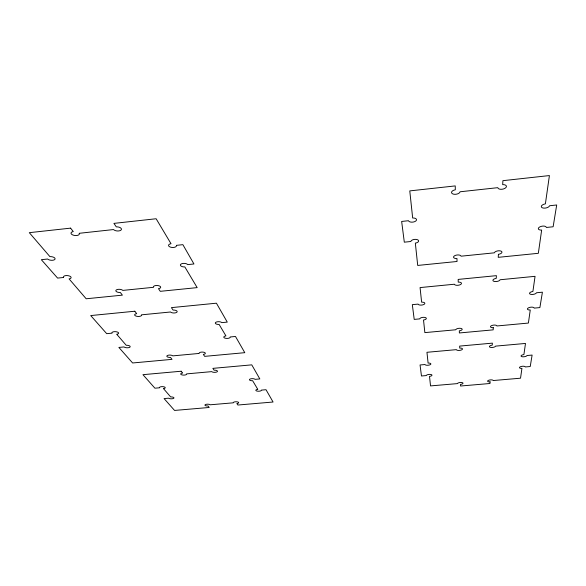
<?xml version="1.0" encoding="UTF-8"?>
<svg xmlns="http://www.w3.org/2000/svg" width="586" height="586" viewBox="0 0 586 586"><rect width="100%" height="100%" fill="white"/><g stroke="black" fill="none" stroke-linecap="round" stroke-linejoin="round"><path stroke-width="0.88" d="M490.072 381.867L489.969 383.5L460.559 386.013L460.523 384.394A2.791 0.96 -5.4 0 0 463.006 383.185A2.791 0.96 -5.4 0 0 460.296 382.49A2.791 0.96 -5.4 0 0 457.454 383.603L430.534 385.91L429.516 376.402A2.857 1.018 -4.8 0 0 431.97 375.143A2.857 1.018 -4.8 0 0 429.113 374.403A2.857 1.018 -4.8 0 0 426.293 375.567L421.466 375.992L420.052 364.968L425.026 364.536A2.937 1.077 -4.9 0 0 428.139 365.232A2.937 1.077 -4.9 0 0 430.857 363.943A2.937 1.077 -4.9 0 0 428.102 363.071L426.952 352.289L456.406 349.644A3.062 1.15 -5.8 0 0 459.57 350.399A3.062 1.15 -5.8 0 0 462.479 349.014A3.062 1.15 -5.8 0 0 459.71 348.077L459.666 346.092L492.379 343.14L492.255 345.147A3.091 1.157 -6.5 0 0 489.42 346.597A3.091 1.157 -6.5 0 0 492.313 347.461A3.091 1.157 -6.5 0 0 495.544 346.128L525.495 343.44L523.906 354.589A3.025 1.084 -7.1 0 0 521.042 355.973A3.025 1.084 -7.1 0 0 523.781 356.786A3.025 1.084 -7.1 0 0 527.012 355.519L532.11 355.072L530.235 366.521L525.283 366.953A2.93 1.026 -6.8 0 0 522.434 366.272A2.93 1.026 -6.8 0 0 519.474 367.525A2.93 1.026 -6.8 0 0 521.936 368.374L520.536 378.197L493.2 380.541A2.813 0.967 -6 0 0 490.379 379.904A2.813 0.967 -6 0 0 487.611 381.076A2.813 0.967 -6 0 0 490.072 381.867M493.295 327.699L493.17 329.859L459.373 332.965L459.329 330.826A3.216 1.267 -6 0 0 462.178 329.251A3.216 1.267 -6 0 0 459.05 328.307A3.216 1.267 -6 0 0 455.798 329.764L424.857 332.614L423.517 320.007A3.296 1.355 -5.2 0 0 426.322 318.345A3.296 1.355 -5.2 0 0 423.011 317.341A3.296 1.355 -5.2 0 0 419.774 318.879L414.214 319.399L412.324 304.654L418.074 304.105A3.413 1.45 -5.3 0 0 421.708 305.064A3.413 1.45 -5.3 0 0 424.835 303.35A3.413 1.45 -5.3 0 0 421.62 302.164L420.067 287.58L454.392 284.225A3.575 1.568 -6.6 0 0 458.084 285.272A3.575 1.568 -6.6 0 0 461.475 283.419A3.575 1.568 -6.6 0 0 458.237 282.122L458.179 279.412L496.401 275.654L496.239 278.394A3.611 1.568 -7.7 0 0 492.914 280.342A3.611 1.568 -7.7 0 0 496.276 281.544A3.611 1.568 -7.7 0 0 500.056 279.756L535.055 276.328L532.901 291.476A3.523 1.465 -8.4 0 0 529.539 293.315A3.523 1.465 -8.4 0 0 532.696 294.443A3.523 1.465 -8.4 0 0 536.483 292.758L542.409 292.187L539.889 307.584L534.161 308.119A3.399 1.362 -8 0 0 530.887 307.189A3.399 1.362 -8 0 0 527.437 308.837A3.399 1.362 -8 0 0 530.257 309.994L528.396 323.062L496.913 325.97A3.245 1.275 -6.9 0 0 493.676 325.105A3.245 1.275 -6.9 0 0 490.475 326.644A3.245 1.275 -6.9 0 0 493.295 327.699M498.415 254.346L498.232 257.335L538.336 253.306L541.654 230.064A4.051 1.905 -10.1 0 1 538.344 228.415A4.051 1.905 -10.1 0 1 542.49 226.123A4.051 1.905 -10.1 0 1 546.328 227.471L553.133 226.767L556.7 204.983L549.609 205.737A4.234 2.066 -10.7 0 1 545.046 208.103A4.234 2.066 -10.7 0 1 541.317 206.462A4.234 2.066 -10.7 0 1 545.383 203.877L549.419 175.566L502.92 180.671L502.678 184.634A4.358 2.256 -9.8 0 1 506.414 186.568A4.358 2.256 -9.8 0 1 502.129 189.241A4.358 2.256 -9.8 0 1 497.814 187.667L460.047 191.783A4.292 2.249 -8.1 0 1 455.703 194.288A4.292 2.249 -8.1 0 1 451.55 192.552A4.292 2.249 -8.1 0 1 455.322 189.805L455.234 185.909L409.775 190.897L412.661 217.999A4.058 2.058 -6 0 1 416.521 219.713A4.058 2.058 -6 0 1 412.844 222.109A4.058 2.058 -6 0 1 408.493 220.717L401.652 221.442L404.311 242.179L410.881 241.498A3.897 1.89 -5.8 0 1 414.668 239.388A3.897 1.89 -5.8 0 1 418.616 240.817A3.897 1.89 -5.8 0 1 415.335 243.117L417.708 265.436L457.036 261.481L456.963 258.529A3.78 1.758 -7 0 1 453.542 257.056A3.78 1.758 -7 0 1 457.146 254.991A3.78 1.758 -7 0 1 461.036 256.192L494.379 252.822A3.831 1.758 -8.3 0 1 498.371 250.808A3.831 1.758 -8.3 0 1 501.946 252.163A3.831 1.758 -8.3 0 1 498.415 254.346M70.606 228.137L29.3 232.671L49.905 256.617A4.021 1.809 6.2 0 1 54.82 258.118A4.021 1.809 6.2 0 1 52.777 260.25A4.021 1.809 6.2 0 1 47.583 259.027L41.335 259.693L57.596 278.094L63.625 277.471A3.846 1.685 5.3 0 1 65.962 275.581A3.846 1.685 5.3 0 1 70.796 276.841A3.846 1.685 5.3 0 1 69.075 278.892L86.186 298.779L122.386 295.139L120.35 292.502A3.67 1.597 3.7 0 1 115.991 291.205A3.67 1.597 3.7 0 1 118.167 289.352A3.67 1.597 3.7 0 1 122.811 290.407L153.466 287.308A3.655 1.626 2.7 0 1 156.059 285.507A3.655 1.626 2.7 0 1 160.491 286.7A3.655 1.626 2.7 0 1 158.469 288.656L160.286 291.323L197.167 287.616L184.846 266.93A3.802 1.78 2.1 0 1 180.488 265.48A3.802 1.78 2.1 0 1 183.03 263.429A3.802 1.78 2.1 0 1 187.718 264.616L193.944 263.971L182.876 244.662L176.408 245.351A3.97 1.919 2.8 0 1 173.5 247.46A3.97 1.919 2.8 0 1 168.753 246.025A3.97 1.919 2.8 0 1 171.017 243.725L156.132 218.746L113.926 223.383L116.306 226.87A4.168 2.044 4.9 0 1 121.251 228.562A4.168 2.044 4.9 0 1 118.811 230.928A4.168 2.044 4.9 0 1 113.538 229.558L79.198 233.301A4.19 2 6.1 0 1 76.583 235.521A4.19 2 6.1 0 1 71.36 234.004A4.19 2 6.1 0 1 73.265 231.573L70.606 228.137M134.817 311.225L90.713 315.568L106.711 333.668L112.051 333.156A3.34 1.319 3 0 1 114.27 331.676A3.34 1.319 3 0 1 118.394 332.636A3.34 1.319 3 0 1 116.709 334.24L126.224 345.293A3.223 1.238 2.6 0 1 130.041 346.282A3.223 1.238 2.6 0 1 128.107 347.732A3.223 1.238 2.6 0 1 124.034 346.941L118.87 347.425L132.619 362.976L172.013 359.357L170.526 357.431A3.106 1.179 1.4 0 1 166.929 356.493A3.106 1.179 1.4 0 1 168.958 355.116A3.106 1.179 1.4 0 1 172.811 355.87L199.181 353.439A3.106 1.194 0.6 0 1 201.547 352.105A3.106 1.194 0.6 0 1 205.217 352.962A3.106 1.194 0.6 0 1 203.327 354.405L204.66 356.361L244.787 352.677L235.491 336.467L230.181 336.965A3.208 1.289 0.1 0 1 227.639 338.393A3.208 1.289 0.1 0 1 223.903 337.463A3.208 1.289 0.1 0 1 225.94 335.903L219.113 324.439A3.326 1.377 0.5 0 1 215.384 323.333A3.326 1.377 0.5 0 1 217.736 321.736A3.326 1.377 0.5 0 1 221.772 322.637L227.265 322.11L216.424 303.196L171.412 307.628L173.082 310.075A3.45 1.458 1.8 0 1 177.06 311.247A3.45 1.458 1.8 0 1 174.811 312.939A3.45 1.458 1.8 0 1 170.526 311.994L141.468 314.836A3.457 1.436 2.8 0 1 139.065 316.433A3.457 1.436 2.8 0 1 134.853 315.378A3.457 1.436 2.8 0 1 136.685 313.649L134.817 311.225M181.184 371.224L142.955 374.674L154.909 388.196L159.56 387.786A2.871 1.004 1.2 0 1 161.619 386.657A2.871 1.004 1.2 0 1 165.084 387.361A2.871 1.004 1.2 0 1 163.472 388.584L170.658 396.927A2.784 0.945 0.9 0 1 173.866 397.66A2.784 0.945 0.9 0 1 172.064 398.773A2.784 0.945 0.9 0 1 168.607 398.187L164.08 398.583L174.555 410.434L209.195 407.475L208.059 405.995A2.703 0.908 0.1 0 1 205.005 405.3A2.703 0.908 0.1 0 1 206.88 404.23A2.703 0.908 0.1 0 1 210.176 404.794L233.316 402.816A2.703 0.916 -0.5 0 1 235.469 401.784A2.703 0.916 -0.5 0 1 238.605 402.421A2.703 0.916 -0.5 0 1 236.854 403.534L237.872 405.029L273.069 402.018L266.015 389.712L261.378 390.115A2.784 0.974 -0.9 0 1 259.078 391.214A2.784 0.974 -0.9 0 1 255.906 390.525A2.784 0.974 -0.9 0 1 257.774 389.338L252.639 380.717A2.871 1.033 -0.7 0 1 249.497 379.904A2.871 1.033 -0.7 0 1 251.636 378.688A2.871 1.033 -0.7 0 1 255.056 379.347L259.825 378.922L251.768 364.858L212.857 368.367L214.095 370.184A2.959 1.091 0.2 0 1 217.421 371.041A2.959 1.091 0.2 0 1 215.355 372.308A2.959 1.091 0.2 0 1 211.751 371.627L186.575 373.89A2.959 1.077 0.9 0 1 184.37 375.091A2.959 1.077 0.9 0 1 180.84 374.329A2.959 1.077 0.9 0 1 182.576 373.018L181.184 371.224"/></g></svg>
